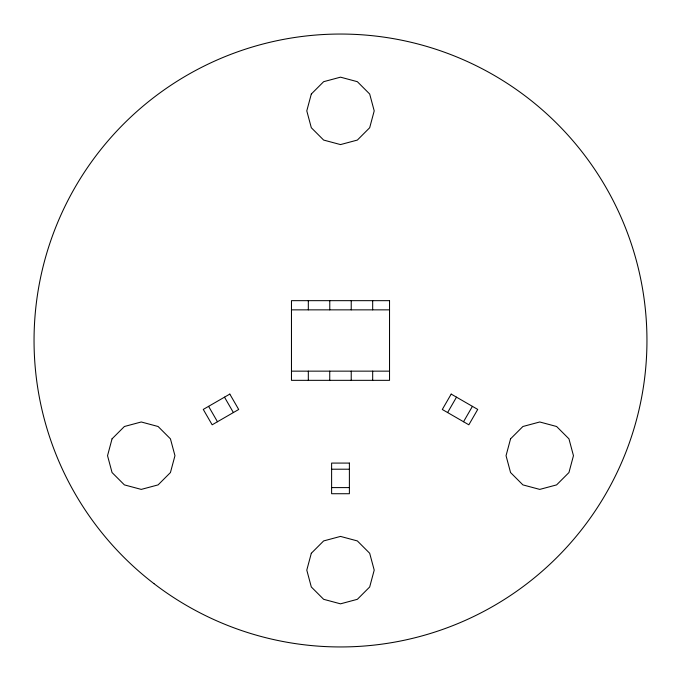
<?xml version="1.0" encoding="UTF-8"?>
<svg xmlns="http://www.w3.org/2000/svg" width="681" height="681" viewBox="0 0 681 681"><rect width="100%" height="100%" fill="white"/><g stroke="black" fill="none" stroke-linecap="round" stroke-linejoin="round"><path stroke-width="1.02" d="M447.613 412.55L456.5 397.159M463.531 421.743L472.418 406.353M291.468 309.855L389.532 309.855M291.468 371.145L389.532 371.145M331.613 469.209L349.387 469.209M331.613 487.596L349.387 487.596M224.5 397.159L233.387 412.55M208.582 406.353L217.469 421.743M372.677 300.661L372.677 309.855M372.677 371.145L372.677 380.339M351.226 300.661L351.226 309.855M351.226 371.145L351.226 380.339M329.774 300.661L329.774 309.855M329.74 371.145L329.74 380.339M308.323 300.661L308.323 309.855M308.323 371.145L308.323 380.339M112.05 438.836L107.538 455.691L112.05 472.546L124.393 484.889L141.248 489.401L158.103 484.889L170.437 472.546L174.957 455.691L170.437 438.836L158.103 426.502L141.248 421.982L124.393 426.502L112.05 438.836M311.311 94.021L306.79 110.875L311.311 127.73L323.645 140.073L340.5 144.585L357.355 140.073L369.689 127.73L374.209 110.875L369.689 94.021L357.355 81.686L340.5 77.166L323.645 81.686L311.311 94.021M311.311 553.27L306.79 570.125L311.311 586.979L323.645 599.314L340.5 603.834L357.355 599.314L369.689 586.979L374.209 570.125L369.689 553.27L357.355 540.927L340.5 536.415L323.645 540.927L311.311 553.27M510.563 438.836L506.043 455.691L510.563 472.546L522.897 484.889L539.752 489.401L556.607 484.889L568.95 472.546L573.462 455.691L568.95 438.836L556.607 426.502L539.752 421.982L522.897 426.502L510.563 438.836M451.188 394.095L442.301 409.485L468.843 424.808L477.73 409.417L451.188 394.095M229.812 394.095L203.27 409.417L212.157 424.808L238.699 409.485L229.812 394.095M389.532 300.661L291.468 300.661L291.468 380.339L389.532 380.339L389.532 300.661M349.387 463.08L331.613 463.08L331.613 493.725L349.387 493.725L349.387 463.08M153.949 583.626A306.45 306.45 0 0 0 644.328 380.5A306.45 306.45 0 0 0 223.223 57.374A306.45 306.45 0 0 0 153.949 583.626"/></g></svg>
